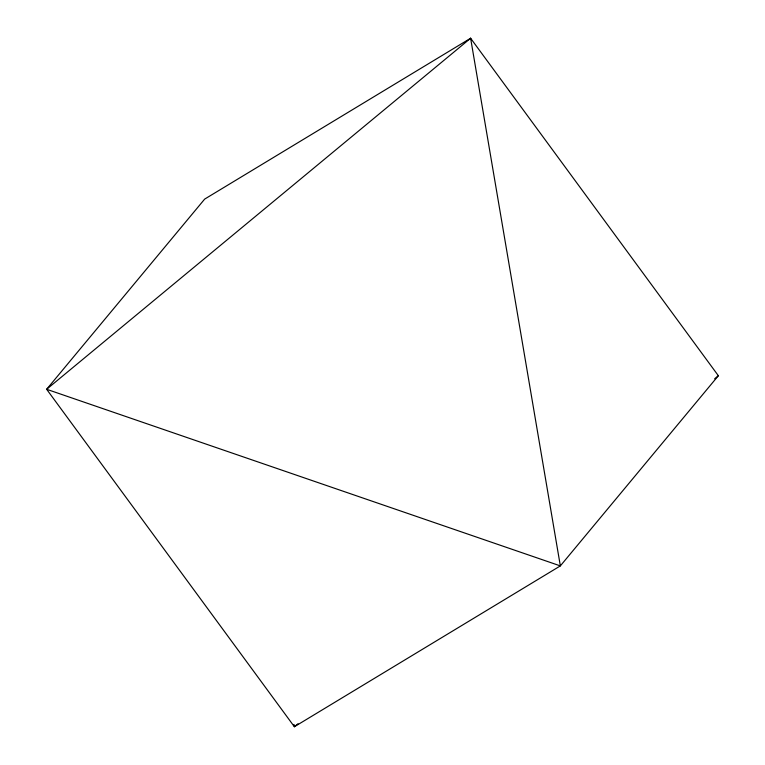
<?xml version="1.0" encoding="UTF-8"?>
<svg xmlns="http://www.w3.org/2000/svg" width="765" height="765" viewBox="0 0 765 765"><rect width="100%" height="100%" fill="white"/><g stroke="black" fill="none" stroke-linecap="round" stroke-linejoin="round"><path stroke-width="1.15" d="M718.354 375.72L560.343 565.899L294.382 726.75L46.646 389.28L204.666 199.101L470.618 38.25L718.354 375.72L714.673 378.761M298.054 723.7L294.382 726.75L293.98 724.398M470.618 38.25L46.646 389.28L560.343 565.899L470.618 38.25"/></g></svg>
